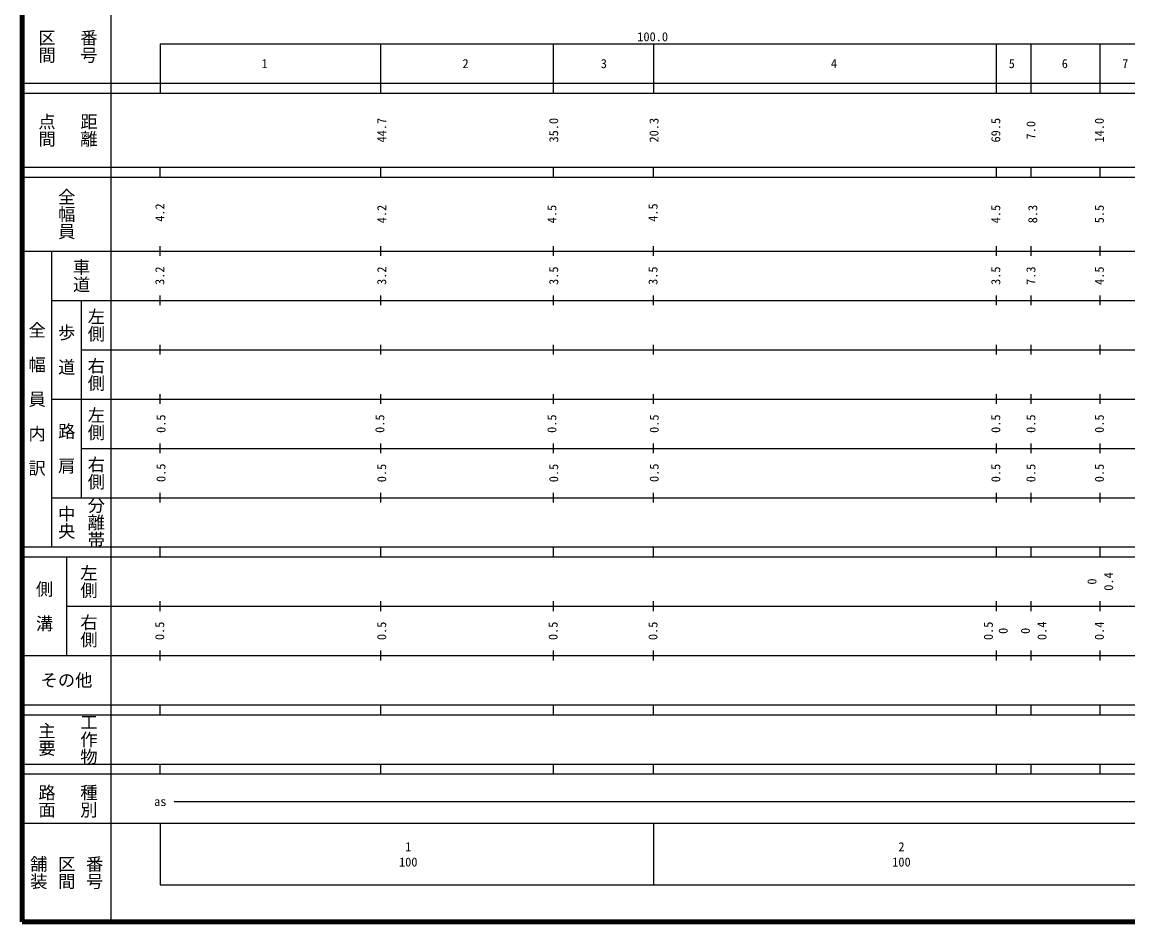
# Model space of a CAD drawing. Units: millimetres on the paper, enlarged 1000 times. Extents: x 40000 to 680000, y 20000 to 380000.
# Drawn here: x 40000 to 264196, y 20000 to 202409 of the extents above; entities that cross this region are included whole.
import ezdxf
from ezdxf.enums import TextEntityAlignment as Align

# ---------------------------------------------------------------- set-up
doc = ezdxf.new("R2010")
doc.units = ezdxf.units.MM
doc.header["$LTSCALE"] = 1000
doc.layers.add('M-TTL', color=2, linetype='Continuous', lineweight=140)
doc.layers.add('M-TTL-BAND', color=7, linetype='Continuous', lineweight=25)
doc.styles.add('@ＭＳ ゴシック', font='')
doc.styles.add('ＭＳ ゴシック', font='')
doc.styles.get('@ＭＳ ゴシック').set_extended_font_data('@MS Gothic')
doc.styles.get('ＭＳ ゴシック').set_extended_font_data('MS Gothic')

msp = doc.modelspace()

# ---------------------------------------------------------------- linework, layer by layer
at = {"layer": 'M-TTL'}
for p, q in [((40000, 380000), (40000, 20000)), ((40000, 20000), (680000, 20000))]:
    msp.add_line(p, q, dxfattribs=at)
at = {"layer": 'M-TTL-BAND'}
for p, q in [((58000, 370000), (58000, 20000)), ((68000, 198000), (579000, 198000)), ((68000, 198000), (68000, 188000)), ((112670, 198000), (112670, 188000)), ((147670, 198000), (147670, 188000)), ((168000, 198000), (168000, 188000)), ((237500, 198000), (237500, 188000)), ((244500, 198000), (244500, 188000)), ((258500, 198000), (258500, 188000)), ((40000, 190000), (579000, 190000)), ((40000, 188000), (579000, 188000)), ((40000, 173000), (579000, 173000)), ((68000, 171000), (68000, 173000)), ((112670, 173000), (112670, 171000)), ((147670, 173000), (147670, 171000)), ((168000, 171000), (168000, 173000)), ((237500, 173000), (237500, 171000)), ((244500, 173000), (244500, 171000)), ((258500, 173000), (258500, 171000)), ((40000, 171000), (579000, 171000)), ((68000, 155000), (68000, 157000)), ((112670, 157000), (112670, 155000)), ((147670, 157000), (147670, 155000)), ((168000, 155000), (168000, 157000)), ((237500, 157000), (237500, 155000)), ((244500, 157000), (244500, 155000)), ((258500, 157000), (258500, 155000)), ((40000, 156000), (579000, 156000)), ((46000, 96000), (46000, 156000)), ((46000, 146000), (579000, 146000)), ((52000, 146000), (52000, 106000)), ((68000, 145000), (68000, 147000)), ((112670, 147000), (112670, 145000)), ((147670, 147000), (147670, 145000)), ((168000, 145000), (168000, 147000)), ((237500, 147000), (237500, 145000)), ((244500, 147000), (244500, 145000)), ((258500, 147000), (258500, 145000)), ((68000, 135000), (68000, 137000)), ((112670, 137000), (112670, 135000)), ((147670, 137000), (147670, 135000)), ((168000, 135000), (168000, 137000)), ((237500, 137000), (237500, 135000)), ((244500, 137000), (244500, 135000)), ((258500, 137000), (258500, 135000)), ((52000, 136000), (579000, 136000)), ((46000, 126000), (579000, 126000)), ((68000, 125000), (68000, 127000)), ((112670, 127000), (112670, 125000)), ((147670, 127000), (147670, 125000)), ((168000, 125000), (168000, 127000)), ((237500, 127000), (237500, 125000)), ((244500, 127000), (244500, 125000)), ((258500, 127000), (258500, 125000)), ((68000, 115000), (68000, 117000)), ((112670, 117000), (112670, 115000)), ((147670, 117000), (147670, 115000)), ((168000, 115000), (168000, 117000)), ((237500, 117000), (237500, 115000)), ((244500, 117000), (244500, 115000)), ((258500, 117000), (258500, 115000)), ((52000, 116000), (579000, 116000)), ((46000, 106000), (579000, 106000)), ((68000, 105000), (68000, 107000)), ((112670, 107000), (112670, 105000)), ((147670, 107000), (147670, 105000)), ((168000, 105000), (168000, 107000)), ((237500, 107000), (237500, 105000)), ((244500, 107000), (244500, 105000)), ((258500, 107000), (258500, 105000)), ((40000, 96000), (579000, 96000)), ((68000, 94000), (68000, 96000)), ((112670, 96000), (112670, 94000)), ((147670, 96000), (147670, 94000)), ((168000, 94000), (168000, 96000)), ((237500, 96000), (237500, 94000)), ((244500, 96000), (244500, 94000)), ((258500, 96000), (258500, 94000)), ((40000, 94000), (579000, 94000)), ((49000, 94000), (49000, 74000)), ((49000, 84000), (579000, 84000)), ((68000, 83000), (68000, 85000)), ((112670, 85000), (112670, 83000)), ((147670, 85000), (147670, 83000)), ((168000, 83000), (168000, 85000)), ((237500, 85000), (237500, 83000)), ((244500, 85000), (244500, 83000)), ((258500, 85000), (258500, 83000)), ((40000, 74000), (579000, 74000)), ((68000, 73000), (68000, 75000)), ((112670, 75000), (112670, 73000)), ((147670, 75000), (147670, 73000)), ((168000, 73000), (168000, 75000)), ((237500, 75000), (237500, 73000)), ((244500, 75000), (244500, 73000)), ((258500, 75000), (258500, 73000)), ((40000, 64000), (579000, 64000)), ((68000, 62000), (68000, 64000)), ((112670, 64000), (112670, 62000)), ((147670, 64000), (147670, 62000)), ((168000, 62000), (168000, 64000)), ((237500, 64000), (237500, 62000)), ((244500, 64000), (244500, 62000)), ((258500, 64000), (258500, 62000)), ((40000, 62000), (579000, 62000)), ((40000, 52000), (579000, 52000)), ((68000, 50000), (68000, 52000)), ((112670, 52000), (112670, 50000)), ((147670, 52000), (147670, 50000)), ((168000, 50000), (168000, 52000)), ((237500, 52000), (237500, 50000)), ((244500, 52000), (244500, 50000)), ((258500, 52000), (258500, 50000)), ((40000, 50000), (579000, 50000)), ((70805, 44406), (565903, 44406)), ((40000, 40000), (579000, 40000)), ((68000, 40000), (68000, 27500)), ((168000, 40000), (168000, 27500)), ((68000, 27500), (579000, 27500))]:
    msp.add_line(p, q, dxfattribs=at)

# ---------------------------------------------------------------- texts
for s, height, rotation, style, p in [('区間', 2566, 270, '@ＭＳ ゴシック', (45000, 197500)), ('番号', 2566, 270, '@ＭＳ ゴシック', (53500, 197500)), ('点間', 2566, 270, '@ＭＳ ゴシック', (45000, 180500)), ('距離', 2566, 270, '@ＭＳ ゴシック', (53500, 180500)), ('44.7', 1833, 90, 'ＭＳ ゴシック', (112898, 180500)), ('35.0', 1833, 90, 'ＭＳ ゴシック', (147775, 180500)), ('20.3', 1833, 90, 'ＭＳ ゴシック', (168105, 180500)), ('69.5', 1833, 90, 'ＭＳ ゴシック', (237403, 180500)), ('7.0', 1833, 90, 'ＭＳ ゴシック', (244528, 180500)), ('14.0', 1833, 90, 'ＭＳ ゴシック', (258404, 180500)), ('全幅員', 2566, 270, '@ＭＳ ゴシック', (49000, 163500)), ('4.2', 1833, 90, 'ＭＳ ゴシック', (67925, 163793)), ('4.2', 1833, 90, 'ＭＳ ゴシック', (112898, 163500)), ('4.5', 1833, 90, 'ＭＳ ゴシック', (147400, 163500)), ('4.5', 1833, 90, 'ＭＳ ゴシック', (167925, 163793)), ('4.5', 1833, 90, 'ＭＳ ゴシック', (237403, 163500)), ('8.3', 1833, 90, 'ＭＳ ゴシック', (244903, 163500)), ('5.5', 1833, 90, 'ＭＳ ゴシック', (258404, 163500)), ('車道', 2566, 270, '@ＭＳ ゴシック', (52000, 151000)), ('3.2', 1833, 90, 'ＭＳ ゴシック', (67908, 151000)), ('3.2', 1833, 90, 'ＭＳ ゴシック', (112898, 151000)), ('3.5', 1833, 90, 'ＭＳ ゴシック', (147775, 151000)), ('3.5', 1833, 90, 'ＭＳ ゴシック', (167908, 151000)), ('3.5', 1833, 90, 'ＭＳ ゴシック', (237403, 151000)), ('7.3', 1833, 90, 'ＭＳ ゴシック', (244528, 151000)), ('4.5', 1833, 90, 'ＭＳ ゴシック', (258404, 151000)), ('左側', 2566, 270, '@ＭＳ ゴシック', (55000, 141000)), ('全\u3000幅\u3000員\u3000内\u3000訳', 2566, 270, '@ＭＳ ゴシック', (43000, 126000)), ('歩\u3000道', 2566, 270, '@ＭＳ ゴシック', (49000, 136000)), ('右側', 2566, 270, '@ＭＳ ゴシック', (55000, 131000)), ('左側', 2566, 270, '@ＭＳ ゴシック', (55000, 121000)), ('路\u3000肩', 2566, 270, '@ＭＳ ゴシック', (49000, 116000)), ('0.5', 1833, 90, 'ＭＳ ゴシック', (68147, 121000)), ('0.5', 1833, 90, 'ＭＳ ゴシック', (112523, 121000)), ('0.5', 1833, 90, 'ＭＳ ゴシック', (147400, 121000)), ('0.5', 1833, 90, 'ＭＳ ゴシック', (168147, 121000)), ('0.5', 1833, 90, 'ＭＳ ゴシック', (237403, 121000)), ('0.5', 1833, 90, 'ＭＳ ゴシック', (244528, 121000)), ('0.5', 1833, 90, 'ＭＳ ゴシック', (258404, 121000)), ('右側', 2566, 270, '@ＭＳ ゴシック', (55000, 111000)), ('0.5', 1833, 90, 'ＭＳ ゴシック', (68147, 111050)), ('0.5', 1833, 90, 'ＭＳ ゴシック', (112898, 111000)), ('0.5', 1833, 90, 'ＭＳ ゴシック', (147775, 111000)), ('0.5', 1833, 90, 'ＭＳ ゴシック', (168147, 111050)), ('0.5', 1833, 90, 'ＭＳ ゴシック', (237403, 111000)), ('0.5', 1833, 90, 'ＭＳ ゴシック', (244528, 111000)), ('0.5', 1833, 90, 'ＭＳ ゴシック', (258404, 111000)), ('分離帯', 2566, 270, '@ＭＳ ゴシック', (55000, 101000)), ('中央', 2566, 270, '@ＭＳ ゴシック', (49000, 101000)), ('左側', 2566, 270, '@ＭＳ ゴシック', (53500, 89000)), ('0.4', 1833, 90, 'ＭＳ ゴシック', (260279, 89000)), ('側\u3000溝', 2566, 270, '@ＭＳ ゴシック', (44500, 84000)), ('0', 1833, 90, 'ＭＳ ゴシック', (256904, 89000)), ('右側', 2566, 270, '@ＭＳ ゴシック', (53500, 79000)), ('0.5', 1833, 90, 'ＭＳ ゴシック', (67897, 79000)), ('0.5', 1833, 90, 'ＭＳ ゴシック', (112898, 79000)), ('0.5', 1833, 90, 'ＭＳ ゴシック', (147650, 79000)), ('0.5', 1833, 90, 'ＭＳ ゴシック', (167897, 79000)), ('0.5', 1833, 90, 'ＭＳ ゴシック', (235903, 79000)), ('0.4', 1833, 90, 'ＭＳ ゴシック', (246778, 79000)), ('0.4', 1833, 90, 'ＭＳ ゴシック', (258404, 79000)), ('0', 1833, 90, 'ＭＳ ゴシック', (238903, 79000)), ('0', 1833, 90, 'ＭＳ ゴシック', (243403, 79000)), ('工作物', 2566, 270, '@ＭＳ ゴシック', (53500, 57000)), ('主要', 2566, 270, '@ＭＳ ゴシック', (45000, 57000)), ('路面', 2566, 270, '@ＭＳ ゴシック', (45000, 44500)), ('種別', 2566, 270, '@ＭＳ ゴシック', (53500, 44500)), ('舗装', 2566, 270, '@ＭＳ ゴシック', (43333, 30000)), ('区間', 2566, 270, '@ＭＳ ゴシック', (49000, 30000)), ('番号', 2566, 270, '@ＭＳ ゴシック', (54667, 30000))]:
    msp.add_text(s, height=height, rotation=rotation, dxfattribs=dict(at, style=style)).set_placement(p, align=Align.MIDDLE_CENTER)
at = {"layer": 'M-TTL-BAND', "style": 'ＭＳ ゴシック'}
for s, height, p in [('100.0', 1833, (167844, 199445)), ('1', 1833, (89157, 194000)), ('2', 1833, (129908, 194000)), ('3', 1833, (157954, 194000)), ('4', 1833, (204599, 194000)), ('5', 1833, (240662, 194000)), ('6', 1833, (251413, 194000)), ('7', 1833, (263663, 194000)), ('その他', 2566, (49000, 69000)), ('as', 1833, (68006, 44406)), ('1', 1833, (118288, 35238)), ('2', 1833, (218288, 35238)), ('100', 1833, (118288, 32131)), ('100', 1833, (218288, 32131))]:
    msp.add_text(s, height=height, dxfattribs=at).set_placement(p, align=Align.MIDDLE_CENTER)

doc.saveas('drawing.dxf')
